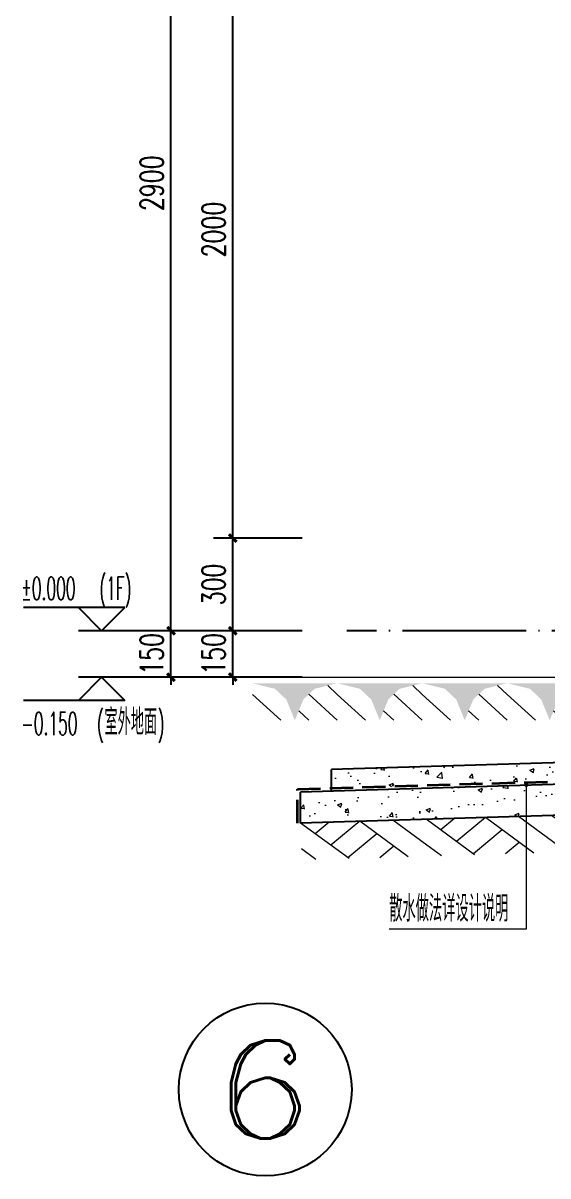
# Model space of a CAD drawing. Extents: x 393367 to 3005760, y 4998 to 826018.
# Drawn here: x 2859284 to 2860984, y 441876 to 445612 of the extents above; entities that cross this region are included whole.
import ezdxf
from ezdxf.enums import TextEntityAlignment as Align

# ---------------------------------------------------------------- set-up
doc = ezdxf.new("R2010")
doc.units = 0
doc.header["$LTSCALE"] = 1000
doc.linetypes.add('DASH', pattern=[0.35, 0.25, -0.1])
doc.linetypes.add('DOTE', pattern=[2.42, 2, -0.2, 0.02, -0.2])
doc.layers.get('0').update_dxf_attribs({"linetype": 'CONTINUOUS'})
doc.layers.get('Defpoints').update_dxf_attribs({"linetype": 'CONTINUOUS'})
for name, color, linetype in [('AXIS', 3, 'CONTINUOUS'), ('AXIS_TEXT', 7, 'CONTINUOUS'), ('COLUMN', 140, 'CONTINUOUS'), ('DIM_ELEV', 3, 'CONTINUOUS'), ('DOTE', 8, 'DOTE'), ('PUB_DIM', 3, 'CONTINUOUS'), ('PUB_TEXT', 7, 'CONTINUOUS')]:
    doc.layers.add(name, color=color, linetype=linetype)
for name, color, linetype, lineweight in [('平面-排水沟', 86, 'CONTINUOUS', 15), ('立面-中轮廓线', 30, 'CONTINUOUS', 35), ('粉刷', 251, 'CONTINUOUS', 9)]:
    doc.layers.add(name, color=color, linetype=linetype, lineweight=lineweight)
doc.styles.add('_TCH_AXIS', font='COMPLEX', dxfattribs={"bigfont": 'GBCBIG'})
doc.styles.add('_TCH_DIM', font='simplex.shx', dxfattribs={"width": 0.65, "bigfont": 'gbcbig.shx'})
doc.styles.add('_TCH_DIM_T3', font='SIMPLEX', dxfattribs={"width": 0.705882, "bigfont": 'GBCBIG'})
doc.styles.add('DIM_FONT_T3', font='SIMPLEX', dxfattribs={"width": 0.705882, "bigfont": 'GBCBIG'})
doc.dimstyles.new('_TCH_ARCH&&25', dxfattribs={"dimtxt": 74.375, "dimasz": 25, "dimexe": 62.5, "dimexo": 75, "dimgap": 25, "dimtad": 1, "dimdec": 0, "dimzin": 0, "dimdsep": 46, "dimtxsty": '_TCH_DIM_T3', "dimblk": 'ARCHTICK', "dimcen": 0.09, "dimclrt": 7, "dimazin": 2, "dimtfac": 1, "dimtdec": 0, "dimtix": 1, "dimtmove": 2, "dimatfit": 3, "dimfxl": 1, "dimtolj": 1, "dimtzin": 0, "dimarcsym": 0})
pattern_1 = [(50, (28072.99, 249033.25), (143.452037, -12.550427), [15, -165]), (355, (28072.99, 249033.25), (-27.750267, 150.438427), [12, -132]), (100.4514, (28084.94, 249032.2), (115.701876, 137.88791), [12.74804, -140.22842]), (46.1842, (28072.99, 249073.25), (213.44821, -33.1038), [22.5, -247.5]), (96.6356, (28090.77, 249070.5), (186.93254, 194.82357), [19.12206, -210.3426]), (351.1842, (28072.99, 249073.25), (186.93239, 194.82372), [18, -198]), (21, (28092.99, 249063.25), (119.38141, -80.52378), [15, -165]), (326, (28092.99, 249063.25), (48.663066, 145.03001), [12, -132]), (71.4514, (28102.93, 249056.54), (168.044526, 64.5061), [12.74804, -140.22842]), (37.5, (28072.986, 249033.25), (2.431971, 66.578771), [0, -130.4, 0, -134, 0, -132.5]), (7.5, (28072.986, 249033.25), (52.613907, 78.882342), [0, -76.4, 0, -127.4, 0, -50.5]), (327.5, (28028.386, 249033.25), (106.764487, -4.510974), [0, -50, 0, -156, 0, -207]), (317.5, (28008.39, 249033.25), (116.637234, 20.020996), [0, -65, 0, -103.6, 0, -147])]

# ---------------------------------------------------------------- blocks, each defined once
blk = doc.blocks.new('$LINEPAT$素土夯实')
at = {"color": 0}
for p, q in [((0, -210), (210, 0)), ((120, -300), (420, 0)), ((420, 0), (607.5, -187.5)), ((495, -300), (795, 0)), ((615, 0), (705, -90)), ((315, -105), (502.5, -292.5)), ((210, -210), (300, -300)), ((705, -300), (795, -210))]:
    blk.add_line(p, q, dxfattribs=at)
blk = doc.blocks.new('$LinePat$自然土壤')
at = {"color": 0}
for p, q in [((0, -90), (71, -19)), ((0, -300), (210.7, -89.3)), ((420, -300), (630, -90)), ((210, -300), (286.4, -223.6))]:
    blk.add_line(p, q, dxfattribs=at)
for points in [[(0, 0), (630, 0), (168, -45), (462, -45)], [(168, -45), (462, -45), (252, -132), (378, -132)], [(252, -132), (378, -132), (315, -300)]]:
    blk.add_solid(points, dxfattribs=at)
blk = doc.blocks.new('sanshui')
at = {"layer": '粉刷'}
h = blk.add_hatch(dxfattribs=at)
h.set_pattern_fill('混凝土', color=256, scale=20)
h.set_pattern_definition(pattern_1)
edge = h.paths.add_edge_path()
edge.add_line((346317.8, 427329.6), (346257.8, 427329.6))
edge.add_line((346257.8, 427329.6), (346257.8, 427160.3))
edge.add_arc((346157.8, 427160.3), 100, 271.7184, 360, ccw=False)
edge.add_line((346160.8, 427060.3), (345137.8, 427029.6))
edge.add_line((345137.8, 427029.6), (345137.8, 426969.6))
edge.add_line((345137.8, 426969.6), (346317.8, 427005))
edge.add_line((346317.8, 427005), (346317.8, 427329.6))
h = blk.add_hatch(dxfattribs=at)
h.set_pattern_fill('混凝土', color=256, scale=20)
h.set_pattern_definition(pattern_1)
h.paths.add_polyline_path([(346337.8, 426895.6), (346337.8, 426995.6), (345037.8, 426956.6), (345037.8, 426856.6)])
at = {"layer": 'COLUMN'}
for p, q in [((346257.8, 427329.6), (346317.8, 427329.6)), ((346257.8, 427160.3), (346257.8, 427329.6)), ((346317.8, 426995), (346317.8, 427329.6)), ((346160.8, 427060.3), (345137.8, 427029.6)), ((345137.8, 426959.6), (345137.8, 427029.6)), ((346338.1, 426995.6), (345037.8, 426956.6)), ((345037.8, 426856.6), (345037.8, 426956.6)), ((346338.1, 426895.6), (345037.8, 426856.6))]:
    blk.add_line(p, q, dxfattribs=at)
blk.add_arc((346157.8, 427160.3), 100, 271.7184, 0, dxfattribs=at)
at = {"layer": '立面-中轮廓线', "linetype": 'DASH', "ltscale": 0.3}
blk.add_lwpolyline([(345027.8, 426856.6), (345027.8, 426966.3), (346317.8, 427005)], dxfattribs=at)
at = {"layer": '粉刷'}
blk.add_line((344881.5, 427329.6), (346257.8, 427329.6), dxfattribs=at)
at = {"layer": '粉刷', "yscale": 0.4, "zscale": 0.4}
for name, p, xscale, rotation in [('$LinePat$自然土壤', (345156.8, 427309.6), -0.4369306507241237, 359.9999999999903), ('$LinePat$自然土壤', (345432, 427309.6), -0.4369306507241237, 359.9999999999903), ('$LinePat$自然土壤', (345707.3, 427309.6), -0.4369306507241237, 359.9999999999903), ('$LinePat$自然土壤', (345982.6, 427309.6), -0.4369306507241237, 359.9999999999903), ('$LinePat$自然土壤', (346257.8, 427309.6), -0.4369306507241237, 359.9999999999903), ('$LINEPAT$素土夯实', (345851.2, 426881), -0.5117605352322558, 1.718358001643932), ('$LINEPAT$素土夯实', (346257.8, 426893.2), -0.5117605352322558, 1.718358001643932), ('$LINEPAT$素土夯实', (345444.5, 426868.8), -0.5117605352322558, 1.718358001643932)]:
    blk.add_blockref(name, p, dxfattribs=dict(at, xscale=xscale, rotation=rotation))
blk = doc.blocks.new('_ArchTick')
at = {"color": 0, "linetype": 'ByBlock', "const_width": 0.4}
blk.add_lwpolyline([(-0.5, -0.5), (0.5, 0.5)], dxfattribs=at)
blk = doc.blocks.new('*D1229')
at = {"layer": 'Defpoints', "color": 0, "transparency": 16777216}
for p in [(2859963.3, 443642.7), (2860263.3, 443642.7), (2860263.3, 443492.2)]:
    blk.add_point(p, dxfattribs=at)
at = {"layer": 'PUB_DIM', "color": 0, "lineweight": -2, "transparency": 16777216}
for p, q in [((2859963.3, 443642.7), (2859963.3, 443667.7)), ((2860188.3, 443642.7), (2859900.8, 443642.7)), ((2859963.3, 443492.2), (2859963.3, 443642.7)), ((2860188.3, 443492.2), (2859900.8, 443492.2)), ((2859963.3, 443492.2), (2859963.3, 443467.2))]:
    blk.add_line(p, q, dxfattribs=at)
at = {"layer": 'PUB_DIM', "color": 0, "lineweight": -2, "transparency": 16777216, "xscale": 25, "yscale": 25, "zscale": 25}
for p, rotation in [((2859963.3, 443642.7), 270), ((2859963.3, 443492.2), 90)]:
    blk.add_blockref('_ArchTick', p, dxfattribs=dict(at, rotation=rotation))
at = {"layer": 'PUB_DIM', "color": 7, "transparency": 16777216, "insert": (2859901.1, 443567.5), "char_height": 74.38, "attachment_point": 5, "rotation": 90, "style": '_TCH_DIM_T3'}
blk.add_mtext('\\A1;150', dxfattribs=at)
blk = doc.blocks.new('*D1230')
at = {"layer": 'Defpoints', "color": 0, "transparency": 16777216}
for p in [(2859963.3, 443942.7), (2860263.3, 443942.7), (2860263.3, 443642.7)]:
    blk.add_point(p, dxfattribs=at)
at = {"layer": 'PUB_DIM', "color": 0, "lineweight": -2, "transparency": 16777216}
for p, q in [((2860188.3, 443942.7), (2859900.8, 443942.7)), ((2859963.3, 443642.7), (2859963.3, 443942.7)), ((2860188.3, 443642.7), (2859900.8, 443642.7))]:
    blk.add_line(p, q, dxfattribs=at)
at = {"layer": 'PUB_DIM', "color": 0, "lineweight": -2, "transparency": 16777216, "xscale": 25, "yscale": 25, "zscale": 25}
for p, rotation in [((2859963.3, 443942.7), 90), ((2859963.3, 443642.7), 270)]:
    blk.add_blockref('_ArchTick', p, dxfattribs=dict(at, rotation=rotation))
at = {"layer": 'PUB_DIM', "color": 7, "transparency": 16777216, "insert": (2859901.1, 443792.7), "char_height": 74.38, "attachment_point": 5, "rotation": 90, "style": '_TCH_DIM_T3'}
blk.add_mtext('\\A1;300', dxfattribs=at)
blk = doc.blocks.new('*D1231')
at = {"layer": 'Defpoints', "color": 0, "transparency": 16777216}
for p in [(2859963.3, 445942.7), (2860263.3, 445942.7), (2860263.3, 443942.7)]:
    blk.add_point(p, dxfattribs=at)
at = {"layer": 'PUB_DIM', "color": 0, "lineweight": -2, "transparency": 16777216}
for p, q in [((2860188.3, 445942.7), (2859900.8, 445942.7)), ((2859963.3, 443942.7), (2859963.3, 445942.7)), ((2860188.3, 443942.7), (2859900.8, 443942.7))]:
    blk.add_line(p, q, dxfattribs=at)
at = {"layer": 'PUB_DIM', "color": 0, "lineweight": -2, "transparency": 16777216, "xscale": 25, "yscale": 25, "zscale": 25}
for p, rotation in [((2859963.3, 445942.7), 90), ((2859963.3, 443942.7), 270)]:
    blk.add_blockref('_ArchTick', p, dxfattribs=dict(at, rotation=rotation))
at = {"layer": 'PUB_DIM', "color": 7, "transparency": 16777216, "insert": (2859901.1, 444942.7), "char_height": 74.38, "attachment_point": 5, "rotation": 90, "style": '_TCH_DIM_T3'}
blk.add_mtext('\\A1;2000', dxfattribs=at)
blk = doc.blocks.new('*D1249')
at = {"layer": 'Defpoints', "color": 0, "transparency": 16777216}
for p in [(2859763.3, 443642.7), (2860263.3, 443642.7), (2860263.3, 443492.2)]:
    blk.add_point(p, dxfattribs=at)
at = {"layer": 'PUB_DIM', "color": 0, "lineweight": -2, "transparency": 16777216}
for p, q in [((2859763.3, 443642.7), (2859763.3, 443667.7)), ((2860188.3, 443642.7), (2859700.8, 443642.7)), ((2859763.3, 443492.2), (2859763.3, 443642.7)), ((2860188.3, 443492.2), (2859700.8, 443492.2)), ((2859763.3, 443492.2), (2859763.3, 443467.2))]:
    blk.add_line(p, q, dxfattribs=at)
at = {"layer": 'PUB_DIM', "color": 0, "lineweight": -2, "transparency": 16777216, "xscale": 25, "yscale": 25, "zscale": 25}
for p, rotation in [((2859763.3, 443642.7), 270), ((2859763.3, 443492.2), 90)]:
    blk.add_blockref('_ArchTick', p, dxfattribs=dict(at, rotation=rotation))
at = {"layer": 'PUB_DIM', "color": 7, "transparency": 16777216, "insert": (2859701.1, 443567.5), "char_height": 74.38, "attachment_point": 5, "rotation": 90, "style": '_TCH_DIM_T3'}
blk.add_mtext('\\A1;150', dxfattribs=at)
blk = doc.blocks.new('*D1250')
at = {"layer": 'Defpoints', "color": 0, "transparency": 16777216}
for p in [(2859763.3, 446542.7), (2860263.3, 446542.7), (2860263.3, 443642.7)]:
    blk.add_point(p, dxfattribs=at)
at = {"layer": 'PUB_DIM', "color": 0, "lineweight": -2, "transparency": 16777216}
for p, q in [((2860188.3, 446542.7), (2859700.8, 446542.7)), ((2859763.3, 443642.7), (2859763.3, 446542.7)), ((2860188.3, 443642.7), (2859700.8, 443642.7))]:
    blk.add_line(p, q, dxfattribs=at)
at = {"layer": 'PUB_DIM', "color": 0, "lineweight": -2, "transparency": 16777216, "xscale": 25, "yscale": 25, "zscale": 25}
for p, rotation in [((2859763.3, 446542.7), 90), ((2859763.3, 443642.7), 270)]:
    blk.add_blockref('_ArchTick', p, dxfattribs=dict(at, rotation=rotation))
at = {"layer": 'PUB_DIM', "color": 7, "transparency": 16777216, "insert": (2859701.1, 445092.7), "char_height": 74.38, "attachment_point": 5, "rotation": 90, "style": '_TCH_DIM_T3'}
blk.add_mtext('\\A1;2900', dxfattribs=at)

msp = doc.modelspace()

# ---------------------------------------------------------------- linework, layer by layer
at = {"layer": 'AXIS', "color": 6}
msp.add_circle((2860068.83665, 442156.12514), 280, dxfattribs=at)
at = {"layer": 'DIM_ELEV'}
for p, q in [((2859613.25392, 443717.70355), (2859285.25392, 443717.70355)), ((2859538.25392, 443642.70355), (2859463.25392, 443717.70355)), ((2859538.25392, 443642.70355), (2859613.25392, 443717.70355)), ((2859963.25392, 443642.70355), (2859463.25392, 443642.70355)), ((2859538.25392, 443492.2331), (2859463.25392, 443417.2331)), ((2859963.25392, 443492.2331), (2859463.25392, 443492.2331)), ((2859538.25392, 443492.2331), (2859613.25392, 443417.2331)), ((2859613.25392, 443417.2331), (2859285.25392, 443417.2331))]:
    msp.add_line(p, q, dxfattribs=at)
at = {"layer": 'DOTE', "linetype": 'DOTE', "ltscale": 0.2}
msp.add_line((2863333.44807, 443642.70355), (2860333.25392, 443642.70355), dxfattribs=at)
at = {"layer": '平面-排水沟'}
for p, q in [((2860914.43175, 443143.11057), (2860914.43175, 442675.26952)), ((2860914.43175, 442675.26952), (2860470.3, 442675.26952))]:
    msp.add_line(p, q, dxfattribs=at)
at = {"layer": '平面-排水沟', "const_width": 6.66667}
msp.add_lwpolyline([(2860914.43175, 443146.4439, 1), (2860914.43175, 443139.77723, 1)], format="xyb", close=True, dxfattribs=at)

# ---------------------------------------------------------------- block references
msp.add_blockref('sanshui', (2515145.32292, 16163.07213))

# ---------------------------------------------------------------- texts
at = {"layer": 'AXIS_TEXT', "color": 6, "style": '_TCH_AXIS', "width": 1.5}
msp.add_text('6', height=316.78384, dxfattribs=at).set_placement((2859910.44473, 441997.73322), (2860227.22857, 441997.73322), align=Align.FIT)
at = {"layer": 'PUB_TEXT'}
for s, height, style, width, p in [('%%P0.000', 74.375, '_TCH_DIM', 0.494118, (2859277.75392, 443742.72855)), ('(1F)', 74.375, '_TCH_DIM', 0.494118, (2859531.62892, 443742.72855)), ('(', 74.375, '_TCH_DIM', 0.494118, (2859523.57892, 443304.7081)), ('室外地面', 84.397163, '_TCH_DIM', 0.7, (2859548.07892, 443304.7081)), (')', 74.375, '_TCH_DIM', 0.494118, (2859720.10019, 443304.7081)), ('-0.150', 74.375, '_TCH_DIM', 0.494118, (2859277.75392, 443304.7081)), ('散水做法详设计说明', 84.397163, 'DIM_FONT_T3', 0.705882, (2860470.3, 442700.29452))]:
    msp.add_text(s, height=height, dxfattribs=dict(at, style=style, width=width)).set_placement(p)

# ---------------------------------------------------------------- dimensions: what is measured, and where the dimension line sits
at = {"layer": 'PUB_DIM'}
for p1, p2, distance, picture, middle in [((2860263.25392, 443642.70355), (2860263.25392, 446542.70355), 500, '*D1250', (2859701.06642, 445092.70355)), ((2860263.25392, 443942.69), (2860263.25392, 445942.70355), 300, '*D1231', (2859901.06642, 444942.69678)), ((2860263.25392, 443642.70355), (2860263.25392, 443942.69), 300, '*D1230', (2859901.06642, 443792.69678)), ((2860263.25392, 443492.2331), (2860263.25392, 443642.70355), 500, '*D1249', (2859701.06642, 443567.46833)), ((2860263.25392, 443492.2331), (2860263.25392, 443642.70355), 300, '*D1229', (2859901.06642, 443567.46833))]:
    dim = msp.add_aligned_dim(p1=p1, p2=p2, distance=distance, dimstyle='_TCH_ARCH&&25', dxfattribs=at)
    dim.commit()
    dim.dimension.update_dxf_attribs({"geometry": picture, "text_midpoint": middle})

doc.saveas('drawing.dxf')
